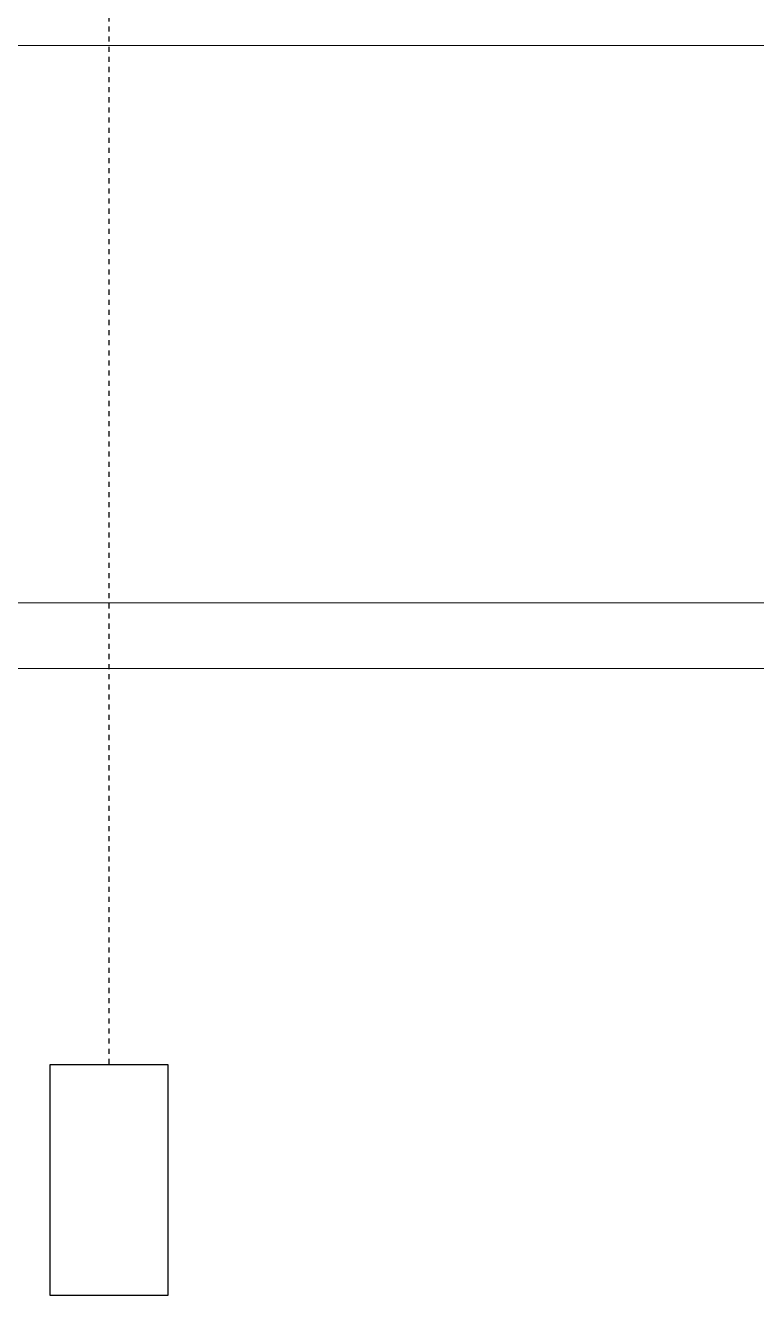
# Model space of a CAD drawing. Header units: feet. Extents: x -13743 to 68376, y -48 to 67763.
# Drawn here: x 4391.95 to 4406.39, y 64206.46 to 64231.56 of the extents above; entities that cross this region are included whole.
import ezdxf

# ---------------------------------------------------------------- set-up
doc = ezdxf.new("R2010")
doc.units = ezdxf.units.FT
doc.header["$MEASUREMENT"] = 0
doc.linetypes.add('HIDDEN', pattern=[0.375, 0.25, -0.125])
doc.layers.add('E-HARN-COMP', color=8, linetype='Continuous')
doc.layers.add('E-TRUNK-CABLE-POS', color=6, linetype='HIDDEN')

# ---------------------------------------------------------------- blocks, each defined once
blk = doc.blocks.new('A$C47dfd34d')
at = {"lineweight": 5}
for points in [[(1.95659, 0), (1.95659, 0.41332), (2.16158, 0.41332), (2.16158, 0)], [(2.21824, 0.41332), (2.21824, 0), (2.42323, 0), (2.42323, 0.41332)], [(2.21824, 0), (2.21824, 0.41332)], [(1.96325, 0.00667), (1.96325, 0.40665), (2.15491, 0.40665), (2.15491, 0.00667)]]:
    blk.add_lwpolyline(points, close=True, dxfattribs=at)

msp = doc.modelspace()

# ---------------------------------------------------------------- linework, layer by layer
at = {"layer": 'E-HARN-COMP'}
msp.add_lwpolyline([(4392.433, 64211.026), (4394.758, 64211.026), (4394.758, 64206.462), (4392.433, 64206.462)], close=True, dxfattribs=at)
at = {"layer": 'E-TRUNK-CABLE-POS', "ltscale": 0.1}
msp.add_lwpolyline([(4415.131, 64240.54), (4393.596, 64240.54), (4393.596, 64211.031)], dxfattribs=at)

# ---------------------------------------------------------------- block references
at = {"xscale": 194.318304, "yscale": 194.318304, "zscale": 194.318304, "rotation": 90}
msp.add_blockref('A$C47dfd34d', (4455.289, 63800.118), dxfattribs=at)

doc.saveas('drawing.dxf')
